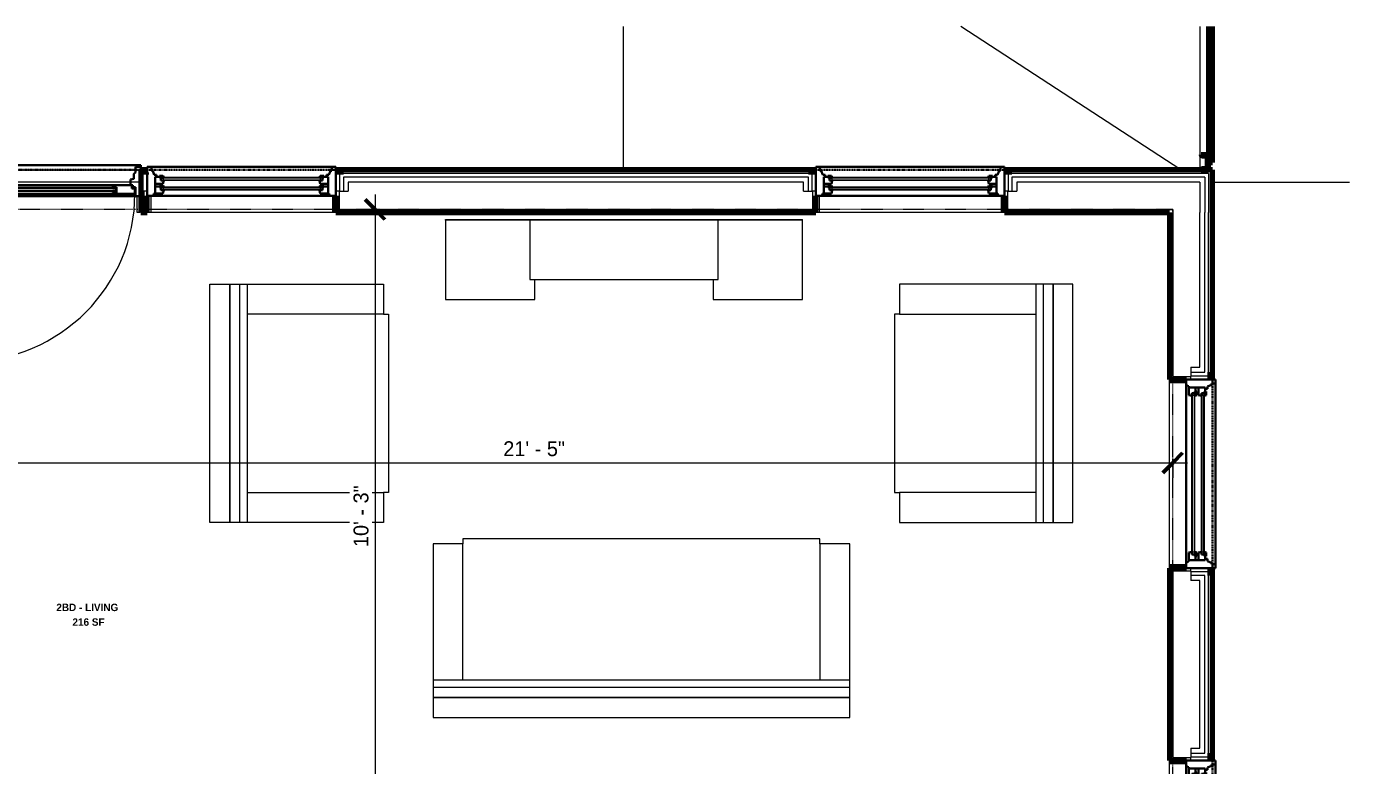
# Model space of a CAD drawing. Header units: inches. Extents: x 2071 to 4741, y -19 to 12114.
# Drawn here: x 4473.9 to 4740.6, y 10702.4 to 10851.4 of the extents above; entities that cross this region are included whole.
import ezdxf

# ---------------------------------------------------------------- set-up
doc = ezdxf.new("R2010")
doc.units = ezdxf.units.IN
doc.header["$MEASUREMENT"] = 0
doc.linetypes.add('Dash 3_32_', pattern=[0.1875, 0.09375, -0.09375])
doc.linetypes.add('Double Dash 3_8_', pattern=[1, 0.375, -0.125, 0.125, -0.125, 0.125, -0.125])
for name, color, linetype, lineweight in [('0-4', 10, 'Double Dash 3_8_', 30), ('0-6', 130, 'Continuous', 5), ('0-7', 50, 'Continuous', 9), ('A-ANNO-DIMS', 211, 'Continuous', 9), ('A-ANNO-DIMS-32', 211, 'Continuous', 9), ('A-AREA-IDEN', 2, 'Continuous', 9), ('A-DETL-1', 90, 'Dash 3_32_', 18), ('A-DOOR-1', 10, 'Continuous', 30), ('A-DOOR-2', 50, 'Continuous', 9), ('A-DOOR-FRAM-1', 50, 'Continuous', 9), ('A-DOOR-FRAM-2', 10, 'Continuous', 30), ('A-DOOR-GLAZ-1', 50, 'Continuous', 9), ('A-FLOR-2', 250, 'Continuous', 18), ('A-GLAZ-1', 10, 'Continuous', 30), ('A-GLAZ-2', 50, 'Continuous', 9), ('A-GLAZ-CURT-2', 7, 'Continuous', 70), ('A-GLAZ-CWMG-2', 7, 'Continuous', 70), ('A-WALL-1', 7, 'Continuous', 70), ('A-WALL-2', 250, 'Continuous', 18), ('C-PROP-LINE-1', 10, 'Double Dash 3_8_', 30), ('I-FURN', 30, 'Continuous', 9)]:
    doc.layers.add(name, color=color, linetype=linetype, lineweight=lineweight)
doc.styles.add('Century Gothic', font='ufonts.com_century-gothic.ttf', dxfattribs={"height": 3})
doc.styles.add('Century Gothic_B_1', font='GOTHICB.TTF', dxfattribs={"height": 1.5})
doc.dimstyles.new('OD_1__HACK', dxfattribs={"dimscale": 12, "dimtxt": 3.132505, "dimasz": 0.333333, "dimexe": 0.25, "dimexo": 0.166667, "dimgap": 0.041667, "dimtad": 1, "dimdec": 0, "dimzin": 3, "dimdsep": 46, "dimlunit": 4, "dimtxsty": 'Century Gothic', "dimblk1": 'OBLIQUE', "dimblk2": 'OBLIQUE', "dimsah": 1, "dimcen": 0.09, "dimdle": 0.25, "dimazin": 0, "dimtfac": 1, "dimtdec": 4, "dimtix": 1, "dimtmove": 0, "dimatfit": 3, "dimfxl": 1, "dimtvp": 1, "dimtfill": 1, "dimfrac": 2, "dimtolj": 1, "dimtzin": 0, "dimarcsym": 2})

# ---------------------------------------------------------------- blocks, each defined once
blk = doc.blocks.new('Door-Inswing-Andersen-400_Series-Single - 3_ 0-1_8_ x 7_ 11 1_2_ - 1ST FLOOR-2896445-1ST FLOOR - 2BD B - ADA TYPE B')
at = {"layer": 'A-DOOR-1'}
for p, q in [((-16.87, -0.53), (-16.87, 0.53)), ((-16.87, 0.53), (-12.44, 0.53)), ((-13.19, 0.53), (-13.19, -0.78)), ((-13.19, 0.53), (-13.19, 0.47)), ((-13.19, 0.47), (-12.67, 0.47)), ((-12.67, 0.47), (-12.47, 0.22)), ((-12.47, 0.22), (-12.44, 0.03)), ((12.44, 0.53), (-12.44, 0.53)), ((-12.44, 0.03), (-12.44, -0.03)), ((16.87, 0.53), (12.44, 0.53)), ((12.47, 0.22), (12.44, 0.03)), ((12.44, 0.03), (12.44, -0.03)), ((12.67, 0.47), (12.47, 0.22)), ((13.19, 0.47), (12.67, 0.47)), ((13.19, 0.53), (13.19, -0.78)), ((13.19, 0.53), (13.19, 0.47)), ((16.87, -0.53), (16.87, 0.53)), ((-16.26, -0.54), (-16.87, -0.53)), ((-16.26, -1.19), (-16.26, -0.54)), ((-16.26, -1.19), (-12.44, -1.19)), ((-12.44, -0.03), (-13.19, -0.03)), ((-13.19, -0.78), (-12.44, -0.78)), ((-12.44, -0.87), (-12.47, -1.19)), ((-12.44, -0.78), (-12.44, -0.87)), ((12.44, -1.19), (-12.44, -1.19)), ((12.44, -0.03), (13.19, -0.03)), ((12.44, -0.78), (12.44, -0.87)), ((13.19, -0.78), (12.44, -0.78)), ((12.44, -0.87), (12.47, -1.19)), ((16.26, -1.19), (12.44, -1.19)), ((16.26, -0.54), (16.87, -0.53)), ((16.26, -1.19), (16.26, -0.54))]:
    blk.add_line(p, q, dxfattribs=at)
at = {"layer": 'A-DOOR-2'}
blk.add_line((16.87, 0.53), (16.87, 34.28), dxfattribs=at)
blk.add_arc((16.87, 0.53), 33.75, 90, 180, dxfattribs=at)
at = {"layer": 'A-DOOR-FRAM-1'}
for p, q in [((-17.94, 4.31), (-17.31, 4.31)), ((-17.94, 1), (-17.94, 4.31)), ((-17.31, 4.31), (-17.31, 1)), ((17.31, 4.31), (17.94, 4.31)), ((17.31, 1), (17.31, 4.31)), ((17.94, 4.31), (17.94, 1)), ((-17.31, 1), (-17.94, 1)), ((17.94, 1), (17.31, 1))]:
    blk.add_line(p, q, dxfattribs=at)
at = {"layer": 'A-DOOR-FRAM-2'}
for p, q in [((-18.06, -4.88), (-18.06, 1)), ((-17.69, 1), (-18.06, 1)), ((-18.06, 1), (-17.03, 1)), ((-18.06, 1), (-17.94, 1)), ((-17.31, 1), (17.31, 1)), ((-17.03, 1), (-17.03, -0.78)), ((17.03, 1), (17.03, -0.78)), ((18.06, 1), (17.03, 1)), ((17.94, 1), (18.06, 1)), ((18.06, -4.88), (18.06, 1)), ((-17.03, -0.78), (-16.45, -0.78)), ((-16, -2.36), (-16.69, -2.51)), ((-16.69, -2.51), (-16.69, -3.51)), ((-16.45, -0.78), (-16.45, -1.22)), ((-16.45, -1.22), (-16, -1.22)), ((-16, -1.22), (-16, -2.36)), ((16.45, -1.22), (16, -1.22)), ((16, -1.22), (16, -2.36)), ((16, -2.36), (16.69, -2.51)), ((16.45, -0.78), (16.45, -1.22)), ((17.03, -0.78), (16.45, -0.78)), ((16.69, -2.51), (16.69, -3.51)), ((-19.69, -3.56), (-18.06, -3.56)), ((-18.06, -5.22), (-18.06, -4.31)), ((-18.06, -4.88), (-17.03, -4.88)), ((18.06, -5.22), (-18.06, -5.22)), ((-16.69, -3.51), (-17.03, -3.75)), ((-17.03, -3.75), (-17.03, -4.88)), ((16.69, -3.51), (17.03, -3.75)), ((17.03, -3.75), (17.03, -4.88)), ((18.06, -4.88), (17.03, -4.88)), ((19.69, -3.56), (18.06, -3.56)), ((18.06, -4.31), (18.06, -5.22))]:
    blk.add_line(p, q, dxfattribs=at)
at = {"layer": 'A-DOOR-GLAZ-1'}
for p, q in [((-13.19, -0.19), (-12.44, -0.19)), ((-12.44, -0.63), (-13.19, -0.63)), ((-12.98, -0.63), (-12.98, -0.19)), ((12.44, -0.03), (-12.44, -0.03)), ((12.44, -0.19), (-12.44, -0.19)), ((12.44, -0.63), (-12.44, -0.63)), ((12.44, -0.78), (-12.44, -0.78)), ((13.19, -0.19), (12.44, -0.19)), ((12.44, -0.63), (13.19, -0.63)), ((12.98, -0.63), (12.98, -0.19))]:
    blk.add_line(p, q, dxfattribs=at)
blk = doc.blocks.new('Window-Double_Hung-Andersen-400_Series-Tilt_Wash - DOUBLE HUNG - COTTAGE - 1ST FLOOR-2889437-1ST FLOOR - 2BD B - ADA TYPE B')
at = {"layer": 'A-GLAZ-1'}
for p, q in [((-19.01, 0.94), (19.01, 0.94)), ((-19.01, -4.94), (-19.01, 0.94)), ((-17.67, 0.66), (-18, 0.94)), ((-17.67, 0.66), (-17.67, 0.44)), ((-17.67, 0.44), (-15.86, 0.44)), ((-17.42, -2.87), (-17.42, 0.44)), ((-15.86, 0.44), (-15.7, -0.19)), ((15.86, 0.44), (15.7, -0.19)), ((17.67, 0.44), (15.86, 0.44)), ((17.42, -2.87), (17.42, 0.44)), ((17.67, 0.66), (18, 0.94)), ((17.67, 0.66), (17.67, 0.44)), ((19.01, 0.94), (19.01, -4.94)), ((-17.42, -0.94), (-16.57, -0.94)), ((-17.42, -1.5), (-15.86, -1.5)), ((-16.57, -0.81), (-16.57, -1.16)), ((-15.7, -0.81), (-16.57, -0.81)), ((-15.86, -1.16), (-16.57, -1.16)), ((-16.29, -0.81), (-16.29, -0.19)), ((-15.7, -0.19), (-16.29, -0.19)), ((-16.29, -2.75), (-16.29, -2.13)), ((-15.7, -2.13), (-16.29, -2.13)), ((-15.86, -1.16), (-15.7, -0.81)), ((-15.86, -1.5), (-15.7, -2.13)), ((15.7, -0.19), (16.29, -0.19)), ((15.86, -1.16), (15.7, -0.81)), ((15.7, -0.81), (16.57, -0.81)), ((15.86, -1.5), (15.7, -2.13)), ((15.7, -2.13), (16.29, -2.13)), ((15.86, -1.16), (16.57, -1.16)), ((17.42, -1.5), (15.86, -1.5)), ((16.29, -0.81), (16.29, -0.19)), ((16.29, -2.75), (16.29, -2.13)), ((16.57, -0.81), (16.57, -1.16)), ((17.42, -0.94), (16.57, -0.94)), ((-19.01, -3.56), (-20.51, -3.56)), ((19.01, -4.94), (-19.01, -4.94)), ((-18.2, -4.13), (-17.92, -4.13)), ((-18.2, -4.94), (-18.2, -4.13)), ((-17.92, -4.13), (-17.61, -3.31)), ((-17.61, -3.31), (-17.14, -3.31)), ((-17.42, -2.87), (-16.57, -2.87)), ((-17.14, -3.31), (-17.14, -2.87)), ((-16.57, -2.75), (-16.57, -3.09)), ((-15.7, -2.75), (-16.57, -2.75)), ((-15.86, -3.09), (-16.57, -3.09)), ((-15.86, -3.09), (-15.7, -2.75)), ((15.86, -3.09), (15.7, -2.75)), ((15.7, -2.75), (16.57, -2.75)), ((15.86, -3.09), (16.57, -3.09)), ((16.57, -2.75), (16.57, -3.09)), ((17.42, -2.87), (16.57, -2.87)), ((17.14, -3.31), (17.14, -2.87)), ((17.61, -3.31), (17.14, -3.31)), ((17.92, -4.13), (17.61, -3.31)), ((18.2, -4.13), (17.92, -4.13)), ((18.2, -4.94), (18.2, -4.13)), ((19.01, -3.56), (20.51, -3.56))]:
    blk.add_line(p, q, dxfattribs=at)
at = {"layer": 'A-GLAZ-2'}
for p, q in [((-18.95, 4.31), (18.95, 4.31)), ((-18.95, 0.94), (-18.95, 4.31)), ((-18.32, 0.94), (-18.32, 4.31)), ((18.32, 0.94), (18.32, 4.31)), ((18.95, 4.31), (18.95, 0.94)), ((18.95, 0.94), (-18.95, 0.94)), ((-16.29, -0.31), (-15.7, -0.31)), ((-16.29, -0.69), (-15.7, -0.69)), ((-16.29, -2.25), (-15.7, -2.25)), ((-16.29, -2.63), (-15.7, -2.63)), ((-15.82, -0.69), (-15.82, -0.31)), ((-15.82, -2.63), (-15.82, -2.25)), ((-15.7, -0.19), (15.7, -0.19)), ((-15.7, -0.31), (15.7, -0.31)), ((-15.7, -0.69), (15.7, -0.69)), ((-15.7, -0.81), (15.7, -0.81)), ((-15.7, -2.13), (15.7, -2.13)), ((-15.7, -2.25), (15.7, -2.25)), ((-15.7, -2.63), (15.7, -2.63)), ((16.29, -0.31), (15.7, -0.31)), ((16.29, -0.69), (15.7, -0.69)), ((16.29, -2.25), (15.7, -2.25)), ((16.29, -2.63), (15.7, -2.63)), ((15.82, -0.69), (15.82, -0.31)), ((15.82, -2.63), (15.82, -2.25)), ((-15.7, -2.75), (15.7, -2.75))]:
    blk.add_line(p, q, dxfattribs=at)
blk = doc.blocks.new('Horizontal_Siding - Horizontal_Siding-2867908-1ST FLOOR - 2BD B - ADA TYPE B')
at = {"layer": 'A-GLAZ-CURT-2'}
for p, q in [((9.24, -1.5), (-18.16, -1.5)), ((-18.16, -1.5), (-18.16, -2.25)), ((-18.16, -2.25), (9.24, -2.25))]:
    blk.add_line(p, q, dxfattribs=at)
blk = doc.blocks.new('Rectangular Mullion - RAILING POST-2806293-1ST FLOOR - 2BD B - ADA TYPE B')
at = {"layer": 'A-GLAZ-CWMG-2'}
for p, q in [((0, 1.5), (-3, 1.5)), ((-3, 1.5), (-3, 0)), ((-2.79, 0.21), (-2.72, 1.18)), ((-2.72, 1.18), (-0.28, 1.18)), ((-0.28, 1.18), (-0.21, 0.21)), ((0, 0), (0, 1.5))]:
    blk.add_line(p, q, dxfattribs=at)
for centre, start, end in [((-3, 0.21), 270, 0.528), ((0, 0.21), 179.472, 270)]:
    blk.add_arc(centre, 0.21, start, end, dxfattribs=at)
blk = doc.blocks.new('Family - ___-2835903-1ST FLOOR - 2BD B - ADA TYPE B')
at = {"layer": 'C-PROP-LINE-1'}
for p, q in [((-2096.82, 10822.49), (-2517.37, 10822.49)), ((-2096.82, 10411.54), (-2096.82, 10822.49))]:
    blk.add_line(p, q, dxfattribs=at)
blk = doc.blocks.new('CTR - 1st Phase - Shell_rvt-8-1ST FLOOR - 2BD B - ADA TYPE B')
at = {"layer": 'A-FLOR-2'}
for p, q in [((-2215.52, 10822.49), (-2215.52, 10851.39)), ((-2103.16, 10822.49), (-2147.54, 10851.39)), ((-2099.32, 10851.39), (-2099.32, 10822.49)), ((-2312.85, 10819.99), (-2348.97, 10819.99)), ((-2096.82, 10819.99), (-2069.17, 10819.99))]:
    blk.add_line(p, q, dxfattribs=at)
at = {"layer": 'A-WALL-1'}
for p, q in [((-2311.52, 10822.49), (-2312.85, 10822.49)), ((-2312.85, 10822.49), (-2312.85, 10813.86)), ((-2176.75, 10822.49), (-2273.5, 10822.49)), ((-2096.82, 10822.49), (-2138.72, 10822.49)), ((-2096.82, 10821.74), (-2096.82, 10822.49)), ((-2096.82, 10813.86), (-2096.82, 10821.74)), ((-2311.52, 10813.86), (-2311.52, 10817.24)), ((-2273.5, 10817.24), (-2273.5, 10813.86)), ((-2176.75, 10813.86), (-2176.75, 10817.24)), ((-2138.72, 10817.24), (-2138.72, 10813.86)), ((-2312.85, 10813.86), (-2311.52, 10813.86)), ((-2273.5, 10813.86), (-2176.75, 10813.86)), ((-2138.72, 10813.86), (-2105.45, 10813.86)), ((-2105.45, 10813.86), (-2105.45, 10780.21)), ((-2096.82, 10780.21), (-2096.82, 10813.86)), ((-2105.45, 10780.21), (-2102.07, 10780.21)), ((-2102.07, 10742.19), (-2105.45, 10742.19)), ((-2105.45, 10742.19), (-2105.45, 10703.41)), ((-2096.82, 10703.41), (-2096.82, 10742.19)), ((-2105.45, 10703.41), (-2102.07, 10703.41))]:
    blk.add_line(p, q, dxfattribs=at)
at = {"layer": 'A-WALL-2'}
for p, q in [((-2348.97, 10822.49), (-2312.85, 10822.49)), ((-2272.75, 10821.74), (-2272.75, 10818.18)), ((-2177.5, 10821.74), (-2272.75, 10821.74)), ((-2272, 10820.99), (-2272, 10818.18)), ((-2178.25, 10820.99), (-2272, 10820.99)), ((-2178.25, 10818.18), (-2178.25, 10820.99)), ((-2177.5, 10818.18), (-2177.5, 10821.74)), ((-2137.97, 10821.74), (-2137.97, 10818.18)), ((-2097.57, 10821.74), (-2137.97, 10821.74)), ((-2137.22, 10820.99), (-2137.22, 10818.18)), ((-2098.32, 10820.99), (-2137.22, 10820.99)), ((-2098.32, 10820.99), (-2098.32, 10819.99)), ((-2097.57, 10821.74), (-2097.57, 10820.99)), ((-2097.57, 10820.99), (-2097.57, 10813.86)), ((-2312.85, 10819.99), (-2348.97, 10819.99)), ((-2312.22, 10818.18), (-2312.85, 10818.18)), ((-2312.22, 10818.18), (-2312.15, 10818.18)), ((-2312.22, 10818.18), (-2312.22, 10814.49)), ((-2312.15, 10814.49), (-2312.15, 10818.18)), ((-2311.52, 10818.18), (-2312.15, 10818.18)), ((-2272.87, 10818.18), (-2273.5, 10818.18)), ((-2272.87, 10818.18), (-2272.75, 10818.18)), ((-2272.87, 10818.18), (-2272.87, 10814.49)), ((-2272.75, 10818.18), (-2272, 10818.18)), ((-2272, 10818.18), (-2271, 10818.18)), ((-2271, 10819.99), (-2271, 10818.18)), ((-2179.25, 10819.99), (-2271, 10819.99)), ((-2179.25, 10818.18), (-2179.25, 10819.99)), ((-2179.25, 10818.18), (-2178.25, 10818.18)), ((-2178.25, 10818.18), (-2177.5, 10818.18)), ((-2177.5, 10818.18), (-2177.37, 10818.18)), ((-2177.37, 10814.49), (-2177.37, 10818.18)), ((-2176.75, 10818.18), (-2177.37, 10818.18)), ((-2138.1, 10818.18), (-2138.72, 10818.18)), ((-2138.1, 10818.18), (-2137.97, 10818.18)), ((-2138.1, 10818.18), (-2138.1, 10814.49)), ((-2137.97, 10818.18), (-2137.22, 10818.18)), ((-2137.22, 10818.18), (-2136.22, 10818.18)), ((-2136.22, 10819.99), (-2136.22, 10818.18)), ((-2099.32, 10819.99), (-2136.22, 10819.99)), ((-2099.32, 10819.99), (-2099.32, 10814.49)), ((-2098.32, 10819.99), (-2098.32, 10813.86)), ((-2312.22, 10814.49), (-2312.15, 10814.49)), ((-2311.46, 10813.86), (-2311.52, 10813.86)), ((-2273.5, 10813.86), (-2273.56, 10813.86)), ((-2272.87, 10814.49), (-2177.37, 10814.49)), ((-2176.69, 10813.86), (-2176.75, 10813.86)), ((-2138.72, 10813.86), (-2138.79, 10813.86)), ((-2138.1, 10814.49), (-2104.82, 10814.49)), ((-2104.82, 10814.49), (-2104.82, 10813.86)), ((-2104.82, 10813.86), (-2104.82, 10780.84)), ((-2099.32, 10814.49), (-2099.32, 10813.86)), ((-2099.32, 10782.71), (-2099.32, 10813.86)), ((-2098.32, 10781.71), (-2098.32, 10813.86)), ((-2097.57, 10780.96), (-2097.57, 10813.86)), ((-2104.82, 10780.84), (-2101.14, 10780.84)), ((-2101.14, 10782.71), (-2101.14, 10781.71)), ((-2101.14, 10782.71), (-2099.32, 10782.71)), ((-2101.14, 10781.71), (-2101.14, 10780.96)), ((-2101.14, 10781.71), (-2098.32, 10781.71)), ((-2101.14, 10780.96), (-2101.14, 10780.84)), ((-2101.14, 10780.96), (-2097.57, 10780.96)), ((-2101.14, 10780.21), (-2101.14, 10780.84)), ((-2105.45, 10780.15), (-2105.45, 10780.21)), ((-2105.45, 10742.19), (-2105.45, 10742.25)), ((-2104.82, 10741.57), (-2104.82, 10704.04)), ((-2101.14, 10741.57), (-2104.82, 10741.57)), ((-2101.14, 10741.57), (-2101.14, 10742.19)), ((-2101.14, 10741.57), (-2101.14, 10741.44)), ((-2097.57, 10741.44), (-2101.14, 10741.44)), ((-2101.14, 10741.44), (-2101.14, 10740.69)), ((-2098.32, 10740.69), (-2101.14, 10740.69)), ((-2101.14, 10740.69), (-2101.14, 10739.69)), ((-2098.32, 10704.91), (-2098.32, 10740.69)), ((-2097.57, 10704.16), (-2097.57, 10741.44)), ((-2099.32, 10739.69), (-2101.14, 10739.69)), ((-2099.32, 10705.91), (-2099.32, 10739.69)), ((-2101.14, 10705.91), (-2101.14, 10704.91)), ((-2101.14, 10705.91), (-2099.32, 10705.91)), ((-2105.45, 10703.35), (-2105.45, 10703.41)), ((-2104.82, 10704.04), (-2101.14, 10704.04)), ((-2101.14, 10704.91), (-2101.14, 10704.16)), ((-2101.14, 10704.91), (-2098.32, 10704.91)), ((-2101.14, 10704.16), (-2101.14, 10704.04)), ((-2101.14, 10704.16), (-2097.57, 10704.16)), ((-2101.14, 10703.41), (-2101.14, 10704.04))]:
    blk.add_line(p, q, dxfattribs=at)
at = {"layer": '0-4'}
blk.add_blockref('Family - ___-2835903-1ST FLOOR - 2BD B - ADA TYPE B', (0, 0), dxfattribs=at)
at = {"layer": '0-7'}
for name, p, rotation in [('Horizontal_Siding - Horizontal_Siding-2867908-1ST FLOOR - 2BD B - ADA TYPE B', (-2099.07, 10842.15), 89.99999999999952), ('Door-Inswing-Andersen-400_Series-Single - 3_ 0-1_8_ x 7_ 11 1_2_ - 1ST FLOOR-2896445-1ST FLOOR - 2BD B - ADA TYPE B', (-2330.91, 10818.18), 180), ('Rectangular Mullion - RAILING POST-2806293-1ST FLOOR - 2BD B - ADA TYPE B', (-2099.07, 10822.49), 269.9999999999995), ('Window-Double_Hung-Andersen-400_Series-Tilt_Wash - DOUBLE HUNG - COTTAGE - 1ST FLOOR-2889437-1ST FLOOR - 2BD B - ADA TYPE B', (-2292.51, 10818.18), 180), ('Window-Double_Hung-Andersen-400_Series-Tilt_Wash - DOUBLE HUNG - COTTAGE - 1ST FLOOR-2889437-1ST FLOOR - 2BD B - ADA TYPE B', (-2157.74, 10818.18), 180), ('Window-Double_Hung-Andersen-400_Series-Tilt_Wash - DOUBLE HUNG - COTTAGE - 1ST FLOOR-2889437-1ST FLOOR - 2BD B - ADA TYPE B', (-2101.14, 10761.2), 89.99999999999882), ('Window-Double_Hung-Andersen-400_Series-Tilt_Wash - DOUBLE HUNG - COTTAGE - 1ST FLOOR-2889437-1ST FLOOR - 2BD B - ADA TYPE B', (-2101.14, 10684.4), 89.99999999999882)]:
    blk.add_blockref(name, p, dxfattribs=dict(at, rotation=rotation))
blk = doc.blocks.new('Entertainment_Center_14771 - Entertainment_Center_14771-1352616-1ST FLOOR - 2BD B - ADA TYPE B')
at = {"layer": 'I-FURN'}
for p, q in [((-36, 6.12), (-19, 6.12)), ((-36, 6), (-36, 6.12)), ((-19, 6), (-36, 6)), ((-19, 6), (-36, 6)), ((-36, 6), (-36, -10)), ((-19, 6.12), (19, 6.12)), ((-19, 6), (-19, 6.12)), ((19, 6), (-19, 6)), ((19, 6), (-19, 6)), ((-19, 6), (-19, -6)), ((19, 6.12), (36, 6.12)), ((19, 6.12), (19, 6)), ((36, 6), (19, 6)), ((19, -6), (19, 6)), ((36, 6), (19, 6)), ((36, 6), (36, 6.12)), ((36, -10), (36, 6)), ((-19, -6), (19, -6)), ((-18, -10), (-18, -6)), ((18, -6), (18, -10)), ((-36, -10), (-18, -10)), ((-35.34, -10), (-35.34, -10.03)), ((-35.34, -10.03), (-34.85, -10.03)), ((-34.85, -10.03), (-34.85, -10)), ((-19.66, -10), (-19.66, -10.03)), ((-19.66, -10.03), (-18.66, -10.03)), ((-18.66, -10.03), (-18.66, -10)), ((18, -10), (36, -10)), ((18.66, -10), (18.66, -10.03)), ((18.66, -10.03), (19.66, -10.03)), ((19.66, -10.03), (19.66, -10)), ((34.85, -10), (34.85, -10.03)), ((34.85, -10.03), (35.34, -10.03)), ((35.34, -10.03), (35.34, -10))]:
    blk.add_line(p, q, dxfattribs=at)
blk = doc.blocks.new('Couch-Both_Arms-Generic - 1-1352606-1ST FLOOR - 2BD B - ADA TYPE B')
at = {"layer": 'I-FURN'}
for p, q in [((42, 17.5), (-42, 17.5)), ((-42, 17.5), (-42, 13.5)), ((42, 13.5), (42, 17.5)), ((-42, 13.5), (42, 13.5)), ((42, 13.5), (-42, 13.5)), ((-42, 13.5), (-42, 10)), ((42, 10), (42, 13.5)), ((-42, 11.5), (42, 11.5)), ((-42, 10), (-42, -17.5)), ((-42, 10), (42, 10)), ((-36, -17.5), (-36, 10)), ((36, 10), (36, -17.5)), ((42, -17.5), (42, 10)), ((-42, -17.5), (-36, -17.5)), ((-36, -17.5), (-36, -18.5)), ((-36, -18.5), (36, -18.5)), ((36, -18.5), (36, -17.5)), ((36, -17.5), (42, -17.5))]:
    blk.add_line(p, q, dxfattribs=at)
blk = doc.blocks.new('Couch-Both_Arms-Generic - 2-1523460-1ST FLOOR - 2BD B - ADA TYPE B')
at = {"layer": 'I-FURN'}
for p, q in [((-24, 17.5), (-18, 17.5)), ((-24, -10), (-24, 17.5)), ((-18, 18.5), (18, 18.5)), ((-18, 17.5), (-18, 18.5)), ((-18, 17.5), (-18, -10)), ((18, 18.5), (18, 17.5)), ((18, 17.5), (24, 17.5)), ((18, -10), (18, 17.5)), ((24, 17.5), (24, -10)), ((-24, -10), (24, -10)), ((-24, -13.5), (-24, -10)), ((24, -10), (24, -13.5)), ((-24, -11.5), (24, -11.5)), ((-24, -13.5), (24, -13.5)), ((-24, -17.5), (-24, -13.5)), ((24, -13.5), (-24, -13.5)), ((24, -13.5), (24, -17.5)), ((24, -17.5), (-24, -17.5))]:
    blk.add_line(p, q, dxfattribs=at)
blk = doc.blocks.new('Couch-Both_Arms-Generic - 2-1352635-1ST FLOOR - 2BD B - ADA TYPE B')
at = {"layer": 'I-FURN'}
for p, q in [((24, 17.5), (-24, 17.5)), ((-24, 17.5), (-24, 13.5)), ((24, 13.5), (24, 17.5)), ((-24, 13.5), (24, 13.5)), ((24, 13.5), (-24, 13.5)), ((-24, 13.5), (-24, 10)), ((24, 10), (24, 13.5)), ((-24, 11.5), (24, 11.5)), ((-24, 10), (-24, -17.5)), ((-24, 10), (24, 10)), ((-18, -17.5), (-18, 10)), ((18, 10), (18, -17.5)), ((24, -17.5), (24, 10)), ((-24, -17.5), (-18, -17.5)), ((-18, -17.5), (-18, -18.5)), ((-18, -18.5), (18, -18.5)), ((18, -18.5), (18, -17.5)), ((18, -17.5), (24, -17.5))]:
    blk.add_line(p, q, dxfattribs=at)
blk = doc.blocks.new('DIMBLOCK118-1ST FLOOR - 2BD B - ADA TYPE B')
at = {"layer": 'A-ANNO-DIMS-32', "lineweight": 50}
for p, q in [((4447.89, 10763.41), (4449.89, 10765.41)), ((4704.97, 10763.41), (4706.97, 10765.41)), ((4447.89, 10763.41), (4445.89, 10761.41)), ((4704.97, 10763.41), (4702.97, 10761.41))]:
    blk.add_line(p, q, dxfattribs=at)
at = {"layer": 'A-ANNO-DIMS-32'}
for p, q in [((4447.89, 10764.24), (4447.89, 10760.41)), ((4447.89, 10763.41), (4447.89, 10764.24)), ((4447.89, 10763.41), (4707.97, 10763.41)), ((4704.97, 10764.24), (4704.97, 10760.41)), ((4704.97, 10763.41), (4704.97, 10764.24))]:
    blk.add_line(p, q, dxfattribs=at)
at = {"layer": 'A-ANNO-DIMS-32', "color": 0, "insert": (4570.02, 10767.76), "char_height": 3, "width": 15.394, "attachment_point": 1, "line_spacing_factor": 0.984502, "style": 'Century Gothic', "bg_fill": 3, "box_fill_scale": 1.25, "bg_fill_color": 256, "bg_fill_true_color": 13158600, "bg_fill_transparency": 0}
blk.add_mtext('21\' - 5"', dxfattribs=at)
blk = doc.blocks.new('_Oblique')
at = {"color": 0, "linetype": 'ByBlock', "lineweight": -2}
blk.add_line((-0.5, -0.5), (0.5, 0.5), dxfattribs=at)
blk = doc.blocks.new('DIMBLOCK119-1ST FLOOR - 2BD B - ADA TYPE B')
at = {"layer": 'A-ANNO-DIMS-32', "lineweight": 50}
for p, q in [((4544.18, 10814.49), (4542.18, 10816.49)), ((4544.18, 10814.49), (4546.18, 10812.49)), ((4544.18, 10691.2), (4542.18, 10693.2)), ((4544.18, 10691.2), (4546.18, 10689.2))]:
    blk.add_line(p, q, dxfattribs=at)
at = {"layer": 'A-ANNO-DIMS-32'}
for p, q in [((4544.18, 10817.49), (4544.18, 10691.2)), ((4545.01, 10814.49), (4541.18, 10814.49)), ((4544.18, 10814.49), (4545.01, 10814.49)), ((4545.01, 10691.2), (4541.18, 10691.2)), ((4544.18, 10691.2), (4545.01, 10691.2))]:
    blk.add_line(p, q, dxfattribs=at)
at = {"layer": 'A-ANNO-DIMS-32', "color": 0, "insert": (4539.84, 10746.43), "char_height": 3, "width": 15.394, "attachment_point": 1, "rotation": 90, "line_spacing_factor": 0.984502, "style": 'Century Gothic', "bg_fill": 3, "box_fill_scale": 1.25, "bg_fill_color": 256, "bg_fill_true_color": 13158600, "bg_fill_transparency": 0}
blk.add_mtext('10\' - 3"', dxfattribs=at)

msp = doc.modelspace()

# ---------------------------------------------------------------- linework, layer by layer
at = {"layer": 'A-DETL-1'}
for p, q in [((4704.97, 10814.49), (4296.67, 10814.49)), ((4704.97, 10415.79), (4704.97, 10814.49))]:
    msp.add_line(p, q, dxfattribs=at)

# ---------------------------------------------------------------- block references
at = {"layer": '0-6'}
msp.add_blockref('CTR - 1st Phase - Shell_rvt-8-1ST FLOOR - 2BD B - ADA TYPE B', (6809.79, 0), dxfattribs=at)
at = {"layer": 'I-FURN'}
msp.add_blockref('Entertainment_Center_14771 - Entertainment_Center_14771-1352616-1ST FLOOR - 2BD B - ADA TYPE B', (4594.36, 10806.36), dxfattribs=at)
for name, p, rotation in [('Couch-Both_Arms-Generic - 2-1523460-1ST FLOOR - 2BD B - ADA TYPE B', (4528.37, 10775.41), 270.00000000003), ('Couch-Both_Arms-Generic - 2-1352635-1ST FLOOR - 2BD B - ADA TYPE B', (4667.37, 10775.41), 270.0000000000141), ('Couch-Both_Arms-Generic - 1-1352606-1ST FLOOR - 2BD B - ADA TYPE B', (4597.87, 10729.59), 180)]:
    msp.add_blockref(name, p, dxfattribs=dict(at, rotation=rotation))

# ---------------------------------------------------------------- texts
at = {"layer": 'A-AREA-IDEN', "char_height": 1.5, "attachment_point": 1, "style": 'Century Gothic_B_1'}
for s, insert, width in [('2BD - LIVING', (4479.93, 10735.02), 14.948), ('216 SF', (4483.18, 10732.06), 7.07)]:
    msp.add_mtext(s, dxfattribs=dict(at, insert=insert, width=width))

# ---------------------------------------------------------------- next in the draw order: dimensions: what is measured, and where the dimension line sits
at = {"layer": 'A-ANNO-DIMS'}
dim = msp.add_linear_dim(base=(4704.97, 10763.41), p1=(4447.89, 10766.24), p2=(4704.97, 10766.24), dimstyle='OD_1__HACK', override={"dimpost": '<>', "dimfxl": 257.075}, dxfattribs=at)
dim.commit()
dim.dimension.update_dxf_attribs({"geometry": 'DIMBLOCK118-1ST FLOOR - 2BD B - ADA TYPE B', "text_midpoint": (4576.43, 10765.49)})

# ---------------------------------------------------------------- next in the draw order: dimensions: what is measured, and where the dimension line sits
dim = msp.add_linear_dim(base=(4544.18, 10691.2), p1=(4547.01, 10814.49), p2=(4547.01, 10691.2), angle=90, dimstyle='OD_1__HACK', override={"dimpost": '<>', "dimfxl": 123.28507}, dxfattribs=at)
dim.commit()
dim.dimension.update_dxf_attribs({"geometry": 'DIMBLOCK119-1ST FLOOR - 2BD B - ADA TYPE B', "text_midpoint": (4542.11, 10752.85)})

doc.saveas('drawing.dxf')
